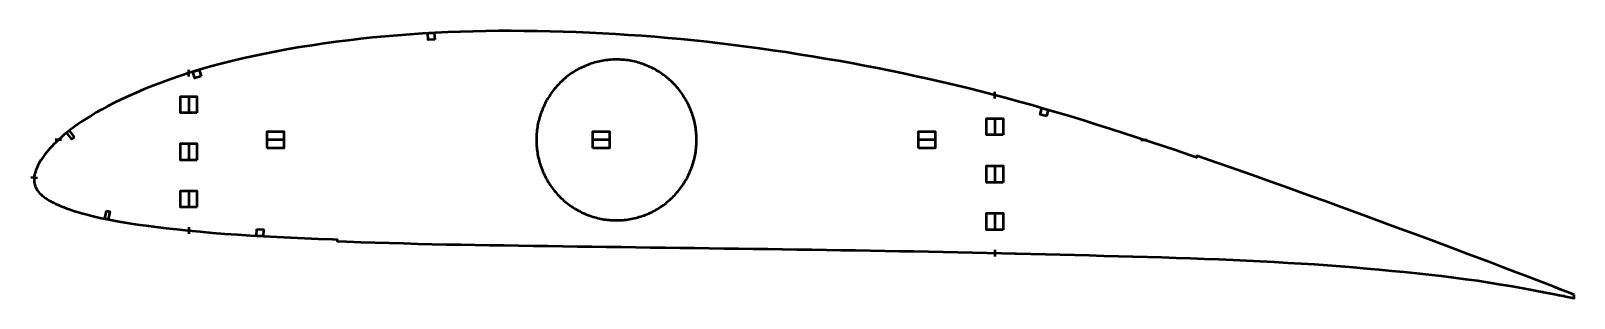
# Model space of a CAD drawing. Header units: metres. Extents: x -3 to 935, y 4 to 166.
import ezdxf

# ---------------------------------------------------------------- set-up
doc = ezdxf.new("R2010")
doc.units = ezdxf.units.M
doc.layers.add('Layer', color=1, linetype='Continuous', lineweight=50)

msp = doc.modelspace()

# ---------------------------------------------------------------- linework, layer by layer
at = {"layer": 'Layer'}
for p, q in [((92.63, 138.51), (92.63, 142.51)), ((352.63, 148.75), (352.63, 149.25)), ((92.63, 126.91), (92.63, 115.91)), ((582.63, 125.14), (582.63, 129.14)), ((582.63, 113.48), (582.63, 102.48)), ((15.39, 100), (11.39, 100)), ((92.63, 98.27), (92.63, 87.27)), ((150.87, 100), (139.87, 100)), ((303.94, 100), (303.44, 100)), ((348.83, 100), (337.83, 100)), ((401.31, 100), (401.81, 100)), ((546.8, 100), (535.8, 100)), ((671.27, 100), (675.27, 100)), ((582.63, 84.74), (582.63, 73.74)), ((0.69, 76.88), (-3.3, 77.19)), ((92.63, 69.63), (92.63, 58.63)), ((92.63, 47.04), (92.63, 43.04)), ((352.63, 51.25), (352.63, 50.75)), ((582.63, 55.99), (582.63, 44.99)), ((582.63, 33.33), (582.63, 29.33)), ((594.82, 31.17), (598.81, 30.86)), ((860.37, 34.43), (860.19, 33.97)), ((897.8, 20.3), (897.61, 19.84)), ((855.79, 17.76), (855.71, 17.27)), ((895.37, 11.96), (895.29, 11.47)), ((916.5, 13.15), (916.3, 12.7)), ((915.05, 8.42), (914.98, 7.92)), ((925.09, 5.76), (929.08, 5.45))]:
    msp.add_line(p, q, dxfattribs=at)
for points in [[(934.71, 6), (931.91, 7.14), (927.41, 8.89), (922.54, 10.81), (917.22, 12.88), (911.41, 15.1), (905.17, 17.48), (898.56, 20.01), (891.65, 22.65), (884.54, 25.36), (877.35, 28.07), (870.11, 30.75), (862.77, 33.52), (855.34, 36.34), (847.79, 39.15), (840.11, 41.99), (832.3, 44.84), (824.34, 47.76), (816.26, 50.72), (808.08, 53.71), (799.84, 56.72), (791.58, 59.73), (783.32, 62.74), (775.05, 65.74), (766.79, 68.72), (758.54, 71.69), (750.3, 74.64), (742.09, 77.57), (733.91, 80.47), (725.75, 83.33), (717.6, 86.16), (709.47, 88.97), (705.44, 90.35), (705.1, 89.35), (701.02, 90.75), (692.93, 93.49), (684.85, 96.19), (676.77, 98.86), (668.7, 101.49), (660.62, 104.1), (652.57, 106.68), (644.57, 109.21), (636.63, 111.68), (628.74, 114.1), (620.88, 116.45), (613.05, 118.74), (605.23, 120.98), (597.42, 123.16), (589.62, 125.28), (581.83, 127.35), (574.04, 129.35), (566.25, 131.3), (558.45, 133.2), (550.62, 135.04), (542.79, 136.82), (534.93, 138.56), (527.07, 140.25), (519.19, 141.88), (511.3, 143.46), (503.39, 144.98), (495.45, 146.46), (487.49, 147.89), (479.51, 149.27), (471.53, 150.61), (463.54, 151.9), (455.56, 153.13), (447.58, 154.31), (439.6, 155.44), (431.63, 156.51), (423.67, 157.53), (415.71, 158.49), (407.75, 159.4), (399.79, 160.25), (391.84, 161.04), (383.89, 161.77), (375.94, 162.45), (367.99, 163.07), (360.04, 163.63), (352.08, 164.13), (344.12, 164.58), (336.17, 164.97), (328.23, 165.31), (320.3, 165.59), (312.38, 165.8), (304.47, 165.96), (296.58, 166.06), (288.73, 166.11), (280.93, 166.09), (273.18, 166.01), (265.47, 165.85), (257.79, 165.62), (250.11, 165.31), (242.44, 164.94), (234.79, 164.49), (227.17, 163.98), (219.56, 163.4), (211.99, 162.75), (204.45, 162.03), (196.96, 161.23), (189.51, 160.37), (182.12, 159.44), (174.78, 158.43), (167.5, 157.35), (160.28, 156.2), (153.12, 154.95), (146, 153.64), (138.98, 152.28), (132.08, 150.86), (125.33, 149.37), (118.71, 147.81), (112.22, 146.17), (105.87, 144.45), (99.64, 142.66), (93.55, 140.8), (87.61, 138.88), (81.83, 136.9), (76.24, 134.88), (70.83, 132.81), (65.63, 130.73), (60.68, 128.64), (55.97, 126.57), (51.54, 124.52), (47.38, 122.48), (43.48, 120.48), (39.83, 118.5), (36.43, 116.58), (33.26, 114.7), (30.33, 112.88), (27.61, 111.12), (25.1, 109.41), (22.78, 107.74), (20.63, 106.12), (18.64, 104.55), (16.8, 103.02), (15.08, 101.54), (13.5, 100.1), (12.03, 98.71), (10.67, 97.36), (9.41, 96.04), (8.24, 94.76), (7.16, 93.5), (6.15, 92.29), (5.23, 91.1), (4.37, 89.94), (3.58, 88.8), (2.85, 87.69), (2.18, 86.63), (1.58, 85.59), (1.04, 84.54), (0.55, 83.5), (0.11, 82.53), (-0.26, 81.59), (-0.57, 80.63), (-0.83, 79.68), (-1.04, 78.77), (-1.2, 77.87), (-1.31, 76.98), (-1.36, 76.15), (-1.37, 75.31), (-1.3, 74.47), (-1.15, 73.62), (-0.93, 72.76), (-0.64, 71.91), (-0.27, 71.06), (0.17, 70.22), (0.69, 69.4), (1.31, 68.58), (2, 67.78), (2.76, 66.99), (3.6, 66.22), (4.52, 65.46), (5.51, 64.72), (6.58, 64), (7.74, 63.3), (8.99, 62.61), (10.33, 61.93), (11.76, 61.24), (13.29, 60.56), (14.92, 59.87), (16.66, 59.17), (18.52, 58.47), (20.5, 57.77), (22.63, 57.06), (24.93, 56.35), (27.41, 55.64), (30.09, 54.9), (32.98, 54.15), (36.1, 53.39), (39.48, 52.62), (43.15, 51.85), (47.13, 51.08), (51.46, 50.32), (56.18, 49.55), (61.28, 48.77), (66.76, 47.99), (72.61, 47.22), (78.85, 46.48), (85.45, 45.76), (92.38, 45.06), (99.6, 44.37), (107.02, 43.71), (114.59, 43.09), (122.28, 42.53), (130.12, 42.02), (138.13, 41.57), (146.28, 41.15), (154.56, 40.75), (162.94, 40.38), (171.43, 40.04), (180, 39.71), (182.87, 39.6), (182.84, 38.55), (188.57, 38.34), (197.19, 38.03), (205.8, 37.75), (214.44, 37.5), (223.12, 37.27), (231.84, 37.05), (240.57, 36.84), (249.3, 36.65), (258.02, 36.47), (266.75, 36.32), (275.53, 36.19), (284.35, 36.07), (293.18, 35.94), (302.04, 35.8), (310.9, 35.67), (319.79, 35.55), (328.7, 35.43), (337.62, 35.31), (346.53, 35.18), (355.45, 35.05), (364.37, 34.92), (373.28, 34.79), (382.19, 34.67), (391.11, 34.56), (400.03, 34.44), (408.95, 34.32), (417.87, 34.19), (426.79, 34.06), (435.7, 33.94), (444.62, 33.83), (453.53, 33.71), (462.44, 33.6), (471.33, 33.48), (480.22, 33.35), (489.1, 33.21), (497.99, 33.07), (506.86, 32.92), (515.72, 32.76), (524.57, 32.59), (533.43, 32.41), (542.3, 32.21), (551.2, 32.01), (560.1, 31.82), (569, 31.63), (577.9, 31.44), (586.79, 31.24), (595.68, 31.04), (604.57, 30.83), (613.46, 30.62), (622.34, 30.42), (631.2, 30.22), (640.04, 30), (648.87, 29.77), (657.69, 29.53), (666.53, 29.28), (675.35, 29.02), (684.13, 28.77), (692.85, 28.5), (701.5, 28.22), (710.12, 27.9), (718.7, 27.58), (727.2, 27.24), (735.6, 26.86), (743.96, 26.44), (752.3, 25.98), (760.61, 25.5), (768.85, 25.03), (776.93, 24.55), (784.84, 23.99), (792.73, 23.35), (800.62, 22.7), (808.43, 22.08), (816.13, 21.4), (823.8, 20.64), (831.44, 19.87), (839.01, 19.16), (846.46, 18.39), (853.88, 17.5), (861.34, 16.54), (868.76, 15.59), (875.99, 14.62), (883.07, 13.53), (890.1, 12.36), (897, 11.18), (903.68, 10.02), (910.02, 8.86), (916.03, 7.73), (921.66, 6.66), (926.89, 5.64), (931.71, 4.68), (934.69, 4.05)], [(401.31, 100), (401.3, 101.02), (401.27, 102.05), (401.21, 103.07), (401.14, 104.09), (401.04, 105.11), (400.92, 106.13), (400.78, 107.15), (400.62, 108.16), (400.44, 109.17), (400.24, 110.17), (400.01, 111.17), (399.77, 112.16), (399.5, 113.15), (399.22, 114.14), (398.91, 115.11), (398.58, 116.09), (398.24, 117.05), (397.87, 118.01), (397.48, 118.95), (397.07, 119.89), (396.65, 120.82), (396.2, 121.75), (395.73, 122.66), (395.25, 123.56), (394.74, 124.45), (394.22, 125.33), (393.68, 126.2), (393.12, 127.06), (392.55, 127.91), (391.95, 128.74), (391.34, 129.56), (390.71, 130.37), (390.07, 131.16), (389.4, 131.95), (388.73, 132.71), (388.03, 133.46), (387.32, 134.2), (386.6, 134.92), (385.86, 135.63), (385.1, 136.32), (384.33, 137), (383.55, 137.66), (382.75, 138.3), (381.94, 138.93), (381.12, 139.53), (380.28, 140.12), (379.43, 140.7), (378.57, 141.25), (377.7, 141.79), (376.82, 142.31), (375.93, 142.81), (375.02, 143.29), (374.11, 143.75), (373.19, 144.19), (372.26, 144.62), (371.32, 145.02), (370.37, 145.4), (369.41, 145.77), (368.45, 146.11), (367.48, 146.43), (366.5, 146.73), (365.52, 147.02), (364.53, 147.28), (363.53, 147.52), (362.53, 147.74), (361.53, 147.93), (360.52, 148.11), (359.51, 148.27), (358.5, 148.4), (357.48, 148.51), (356.46, 148.6), (355.44, 148.67), (354.42, 148.72), (353.39, 148.75), (352.37, 148.75), (351.35, 148.74), (350.33, 148.7), (349.3, 148.64), (348.29, 148.56), (347.27, 148.46), (346.25, 148.34), (345.24, 148.19), (344.23, 148.02), (343.22, 147.84), (342.22, 147.63), (341.23, 147.4), (340.23, 147.15), (339.25, 146.88), (338.27, 146.59), (337.29, 146.27), (336.32, 145.94), (335.36, 145.59), (334.41, 145.21), (333.47, 144.82), (332.53, 144.41), (331.6, 143.97), (330.69, 143.52), (329.78, 143.05), (328.88, 142.56), (327.99, 142.05), (327.11, 141.52), (326.25, 140.98), (325.39, 140.41), (324.55, 139.83), (323.72, 139.23), (322.91, 138.61), (322.1, 137.98), (321.31, 137.33), (320.54, 136.66), (319.77, 135.98), (319.03, 135.28), (318.29, 134.57), (317.58, 133.84), (316.87, 133.09), (316.19, 132.33), (315.52, 131.56), (314.86, 130.77), (314.23, 129.97), (313.61, 129.15), (313, 128.32), (312.42, 127.48), (311.85, 126.63), (311.3, 125.77), (310.77, 124.89), (310.26, 124.01), (309.76, 123.11), (309.29, 122.2), (308.83, 121.29), (308.39, 120.36), (307.97, 119.42), (307.58, 118.48), (307.2, 117.53), (306.84, 116.57), (306.5, 115.6), (306.19, 114.63), (305.89, 113.65), (305.61, 112.66), (305.36, 111.67), (305.12, 110.67), (304.91, 109.67), (304.72, 108.66), (304.55, 107.65), (304.4, 106.64), (304.27, 105.62), (304.16, 104.6), (304.08, 103.58), (304.01, 102.56), (303.97, 101.54), (303.95, 100.51), (303.95, 99.49), (303.97, 98.46), (304.01, 97.44), (304.08, 96.42), (304.16, 95.4), (304.27, 94.38), (304.4, 93.36), (304.55, 92.35), (304.72, 91.34), (304.91, 90.33), (305.12, 89.33), (305.36, 88.33), (305.61, 87.34), (305.89, 86.35), (306.19, 85.37), (306.5, 84.4), (306.84, 83.43), (307.2, 82.47), (307.58, 81.52), (307.97, 80.58), (308.39, 79.64), (308.83, 78.71), (309.29, 77.8), (309.76, 76.89), (310.26, 75.99), (310.77, 75.11), (311.3, 74.23), (311.85, 73.37), (312.42, 72.52), (313, 71.68), (313.61, 70.85), (314.23, 70.03), (314.86, 69.23), (315.52, 68.44), (316.19, 67.67), (316.87, 66.91), (317.58, 66.16), (318.29, 65.43), (319.03, 64.72), (319.77, 64.02), (320.54, 63.34), (321.31, 62.67), (322.1, 62.02), (322.91, 61.39), (323.72, 60.77), (324.55, 60.17), (325.39, 59.59), (326.25, 59.02), (327.11, 58.48), (327.99, 57.95), (328.88, 57.44), (329.78, 56.95), (330.69, 56.48), (331.6, 56.03), (332.53, 55.59), (333.47, 55.18), (334.41, 54.79), (335.36, 54.41), (336.32, 54.06), (337.29, 53.73), (338.27, 53.41), (339.25, 53.12), (340.23, 52.85), (341.23, 52.6), (342.22, 52.37), (343.22, 52.16), (344.23, 51.98), (345.24, 51.81), (346.25, 51.66), (347.27, 51.54), (348.29, 51.44), (349.3, 51.36), (350.33, 51.3), (351.35, 51.26), (352.37, 51.25), (353.39, 51.25), (354.42, 51.28), (355.44, 51.33), (356.46, 51.4), (357.48, 51.49), (358.5, 51.6), (359.51, 51.73), (360.52, 51.89), (361.53, 52.07), (362.53, 52.26), (363.53, 52.48), (364.53, 52.72), (365.52, 52.98), (366.5, 53.27), (367.48, 53.57), (368.45, 53.89), (369.41, 54.23), (370.37, 54.6), (371.32, 54.98), (372.26, 55.38), (373.19, 55.81), (374.11, 56.25), (375.02, 56.71), (375.93, 57.19), (376.82, 57.69), (377.7, 58.21), (378.57, 58.75), (379.43, 59.3), (380.28, 59.88), (381.12, 60.47), (381.94, 61.07), (382.75, 61.7), (383.55, 62.34), (384.33, 63), (385.1, 63.68), (385.86, 64.37), (386.6, 65.08), (387.32, 65.8), (388.03, 66.54), (388.73, 67.29), (389.4, 68.05), (390.07, 68.84), (390.71, 69.63), (391.34, 70.44), (391.95, 71.26), (392.55, 72.09), (393.12, 72.94), (393.68, 73.8), (394.22, 74.67), (394.74, 75.55), (395.25, 76.44), (395.73, 77.34), (396.2, 78.25), (396.65, 79.18), (397.07, 80.11), (397.48, 81.05), (397.87, 81.99), (398.24, 82.95), (398.58, 83.91), (398.91, 84.89), (399.22, 85.86), (399.5, 86.85), (399.77, 87.84), (400.01, 88.83), (400.24, 89.83), (400.44, 90.83), (400.62, 91.84), (400.78, 92.85), (400.92, 93.87), (401.04, 94.89), (401.14, 95.91), (401.21, 96.93), (401.27, 97.95), (401.3, 98.98), (401.31, 100)]]:
    msp.add_lwpolyline(points, close=True, dxfattribs=at)
for points in [[(242.15, 160.91), (238.16, 160.68), (237.93, 164.68), (241.92, 164.91), (242.15, 160.91)], [(100.12, 138.63), (96.3, 137.46), (95.13, 141.29), (98.95, 142.45), (100.12, 138.63)], [(97.63, 116.41), (87.63, 116.41), (87.63, 126.41), (97.63, 126.41), (97.63, 116.41)], [(587.63, 102.98), (577.63, 102.98), (577.63, 112.98), (587.63, 112.98), (587.63, 102.98)], [(613.91, 114.32), (610.07, 115.45), (611.2, 119.29), (615.03, 118.16), (613.91, 114.32)], [(23.12, 101.71), (21.55, 100.47), (18.44, 104.39), (20.01, 105.63), (23.12, 101.71)], [(140.37, 95), (140.37, 105), (150.37, 105), (150.37, 95), (140.37, 95)], [(338.33, 95), (338.33, 105), (348.33, 105), (348.33, 95), (338.33, 95)], [(536.3, 95), (536.3, 105), (546.3, 105), (546.3, 95), (536.3, 95)], [(97.63, 87.77), (87.63, 87.77), (87.63, 97.77), (97.63, 97.77), (97.63, 87.77)], [(587.63, 74.24), (577.63, 74.24), (577.63, 84.24), (587.63, 84.24), (587.63, 74.24)], [(97.63, 59.13), (87.63, 59.13), (87.63, 69.13), (97.63, 69.13), (97.63, 59.13)], [(42.66, 57.06), (44.62, 56.65), (43.59, 51.75), (41.63, 52.17), (42.66, 57.06)], [(587.63, 45.49), (577.63, 45.49), (577.63, 55.49), (587.63, 55.49), (587.63, 45.49)], [(134.14, 45.8), (138.13, 45.58), (137.91, 41.58), (133.91, 41.81), (134.14, 45.8)]]:
    msp.add_lwpolyline(points, dxfattribs=at)

doc.saveas('drawing.dxf')
